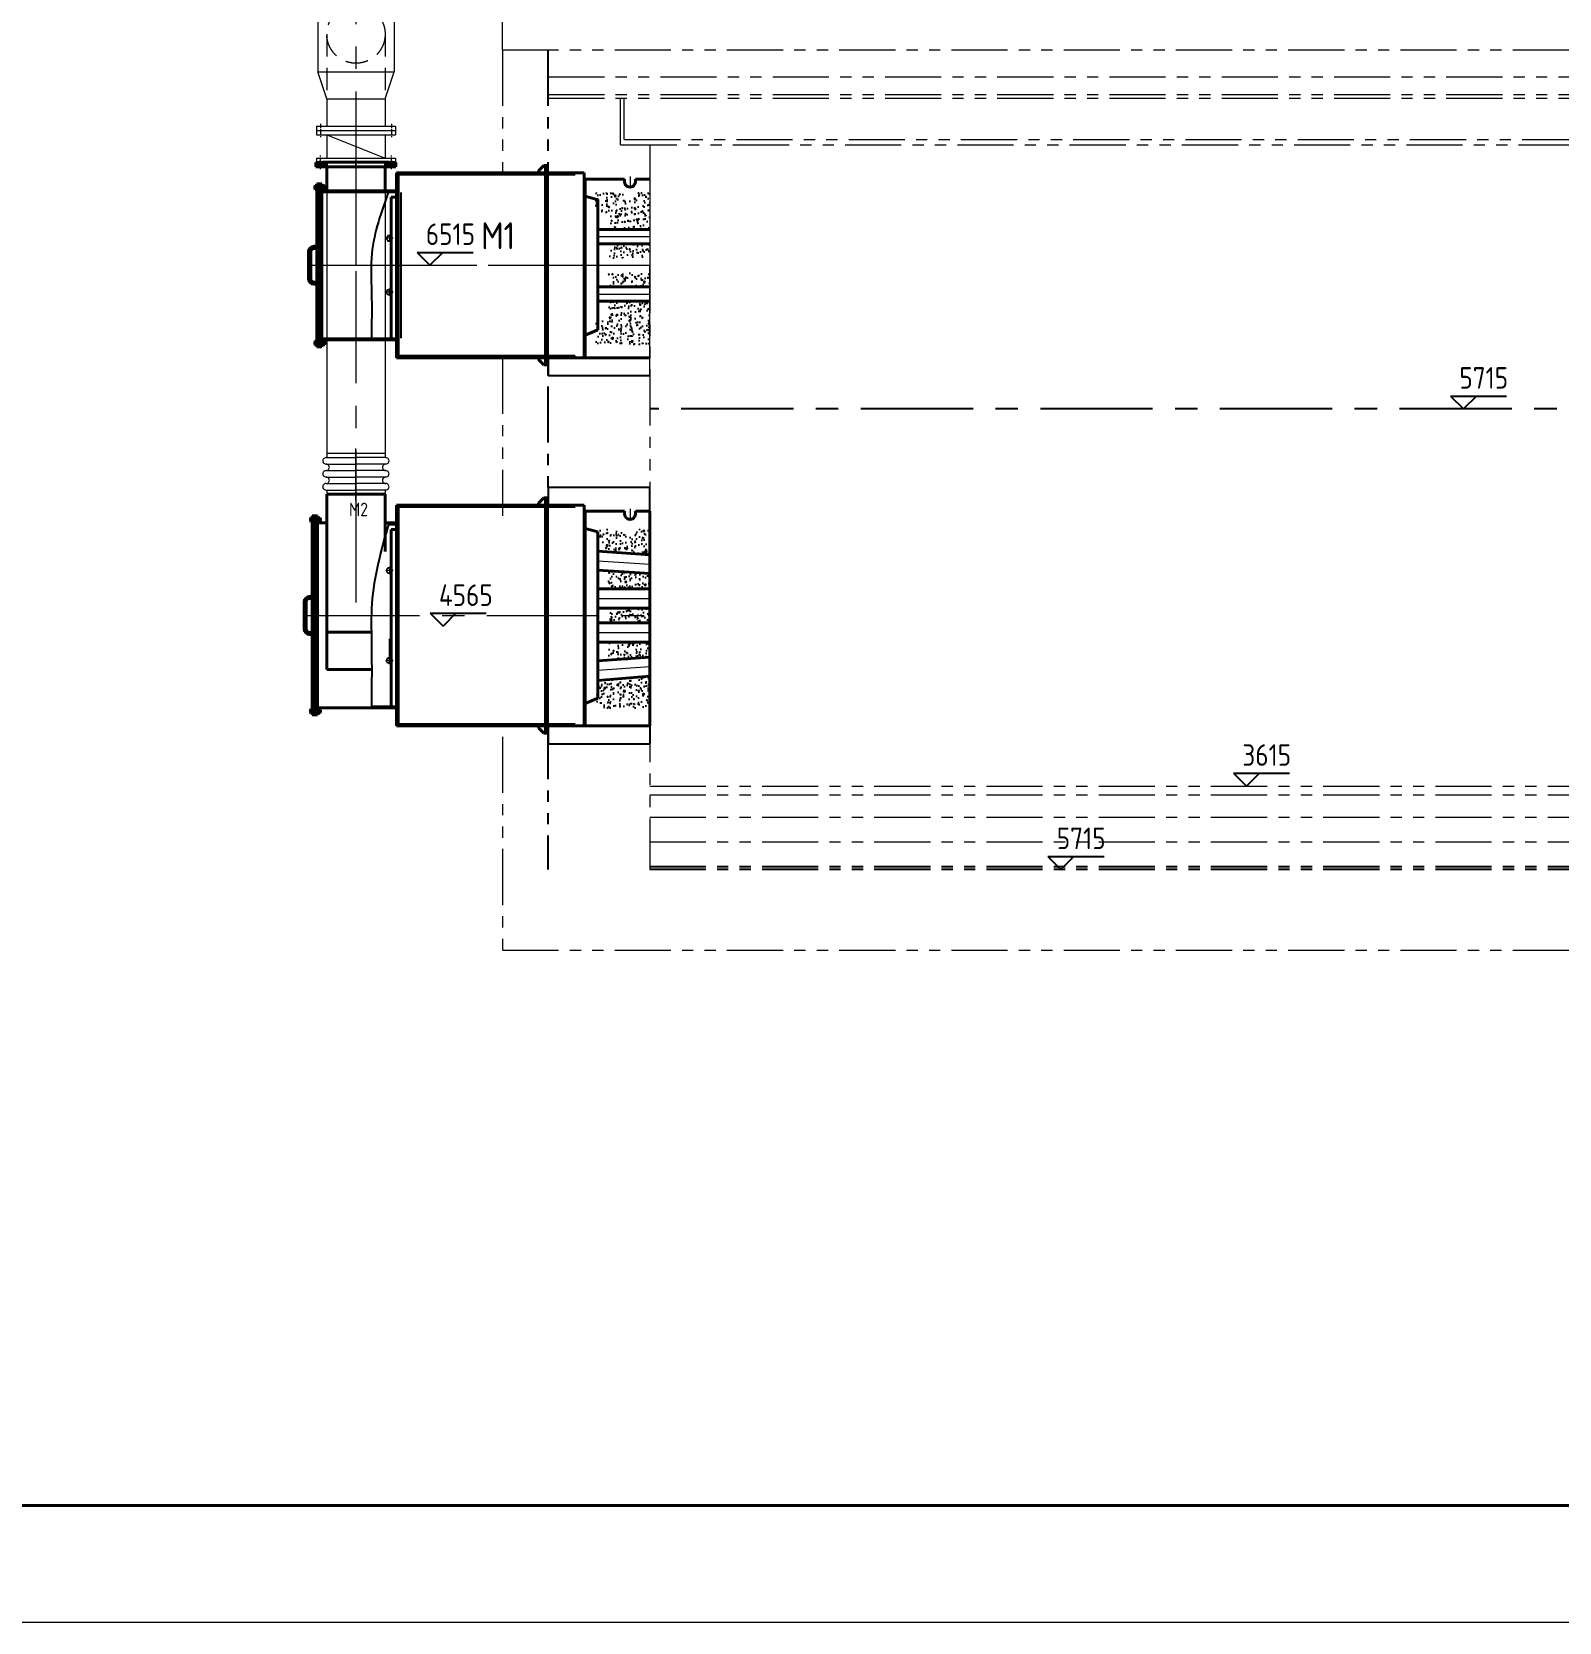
# Model space of a CAD drawing. Header units: millimetres. Extents: x 188205 to 604756, y -401673 to 15123.
# Drawn here: x 370636 to 379140, y -42581 to -33725 of the extents above; entities that cross this region are included whole.
import ezdxf

# ---------------------------------------------------------------- set-up
doc = ezdxf.new("R2010")
doc.units = ezdxf.units.MM
doc.header["$LTSCALE"] = 500
for name, pattern in [('CENTER', [2, 1.25, -0.25, 0.25, -0.25]), ('CONTINOUS', [0]), ('DASHED2', [0.375, 0.25, -0.125]), ('PHANTOM2', [1.25, 0.625, -0.125, 0.125, -0.125, 0.125, -0.125])]:
    doc.linetypes.add(name, pattern=pattern)
for name, color, linetype, lineweight in [('2D', 4, 'PHANTOM2', 20), ('BIAOZHU', 3, 'Continuous', 25), ('POU', 4, 'Continuous', 20), ('SHI', 7, 'Continuous', 40), ('SW', 8, 'Continuous', 20), ('WEN', 3, 'Continuous', 20), ('XI', 2, 'Continuous', 20), ('XU', 6, 'DASHED2', 20), ('ZHONG', 1, 'CENTER', 20), ('中心线', 1, 'CENTER', 18), ('尺寸', 4, 'Continuous', 18)]:
    doc.layers.add(name, color=color, linetype=linetype, lineweight=lineweight)
doc.layers.add('CENTR', color=1, linetype='CENTER')
doc.layers.add('dim', color=7, linetype='Continuous')
doc.styles.add('ACC', font='simplex.shx', dxfattribs={"width": 0.75, "bigfont": 'hztxt.shx'})
doc.styles.add('GB', font='gbenor.shx', dxfattribs={"bigfont": 'gbcbig.shx'})
pattern_1 = [(50, (-55914.91, -19507.804), (72.87387, -6.375634), [7.62, -83.82]), (355, (-55914.91, -19507.804), (-14.09713, 76.42266), [6.096, -67.056]), (100.451, (-55908.84, -19508.335), (58.777, 70.046675), [6.476, -71.236]), (46.1842, (-55914.91, -19487.48), (108.43162, -16.81693), [11.43, -125.73]), (96.6356, (-55905.88, -19488.89), (94.9617, 98.97022), [9.714, -106.854]), (351.184, (-55914.91, -19487.48), (94.96184, 98.97005), [9.144, -100.584]), (21, (-55904.75, -19492.564), (60.64595, -40.90621), [7.62, -83.82]), (326, (-55904.75, -19492.564), (24.72081, 73.67519), [6.096, -67.056]), (71.4514, (-55899.7, -19495.97), (85.3666, 32.76914), [6.476, -71.236]), (37.5, (-55914.913, -19507.804), (1.235441, 33.822016), [0, -66.2432, 0, -68.072, 0, -67.31]), (7.5, (-55914.913, -19507.804), (26.727865, 40.07223), [0, -38.8112, 0, -64.7192, 0, -25.654]), (327.5, (-55937.57, -19507.804), (54.236238, -2.291498), [0, -25.4, 0, -79.248, 0, -105.156]), (317.5, (-55947.73, -19507.804), (59.251673, 10.170596), [0, -33.02, 0, -52.6288, 0, -74.676])]
pattern_2 = [(45, (-4144.3455, -3566.1863), (-2.245064, 2.245064), [])]
pattern_3 = [(50, (-55889.91, -13124.71), (72.87387, -6.375634), [7.62, -83.82]), (355, (-55889.91, -13124.71), (-14.09713, 76.42266), [6.096, -67.056]), (100.451, (-55883.84, -13125.24), (58.777, 70.046675), [6.476, -71.236]), (46.1842, (-55889.91, -13104.39), (108.43162, -16.81693), [11.43, -125.73]), (96.6356, (-55880.88, -13105.79), (94.9617, 98.97022), [9.714, -106.854]), (351.184, (-55889.91, -13104.39), (94.96184, 98.97005), [9.144, -100.584]), (21, (-55879.75, -13109.47), (60.64595, -40.90621), [7.62, -83.82]), (326, (-55879.75, -13109.47), (24.72081, 73.67519), [6.096, -67.056]), (71.4514, (-55874.7, -13112.88), (85.3666, 32.76914), [6.476, -71.236]), (37.5, (-55889.913, -13124.709), (1.235441, 33.822016), [0, -66.2432, 0, -68.072, 0, -67.31]), (7.5, (-55889.913, -13124.71), (26.727865, 40.07223), [0, -38.8112, 0, -64.7192, 0, -25.654]), (327.5, (-55912.57, -13124.71), (54.236238, -2.291498), [0, -25.4, 0, -79.248, 0, -105.156]), (317.5, (-55922.73, -13124.71), (59.251673, 10.170596), [0, -33.02, 0, -52.6288, 0, -74.676])]
pattern_4 = [(225, (8646.2436, 8383.133), (-2.245064, 2.245064), [])]
pattern_5 = [(315, (-8646.2567, 8383.133), (2.245064, 2.245064), [])]
pattern_6 = [(45, (-8100.633, -9139.6654), (-2.245064, 2.245064), [])]
pattern_7 = [(225.002762, (9715.9156, 8383.5757), (-2.2451723, 2.2449558), [])]
pattern_8 = [(315, (-9716.3328, 8383.133), (2.245064, 2.245064), [])]

# ---------------------------------------------------------------- blocks, each defined once
blk = doc.blocks.new('A$C688D03D0')
at = {"layer": 'POU'}
h = blk.add_hatch(dxfattribs=at)
h.set_pattern_fill('ANSI31', color=256, style=0)
h.set_pattern_definition(pattern_2)
h.paths.add_polyline_path([(58.5, 34.5), (37, 34.5), (34, 31.5), (33.5, 31.5), (33.5, 8.5), (58.5, 8.5)])
h.paths.add_polyline_path([(0, 8.5), (11.5, 8.5), (11.5, 31.5), (0, 31.5)])
h = blk.add_hatch(dxfattribs=at)
h.set_pattern_fill('ANSI31', color=256, style=0)
h.set_pattern_definition(pattern_2)
h.paths.add_polyline_path([(433.5, 8.5), (445, 8.5), (445, 31.5), (433.5, 31.5)])
h.paths.add_polyline_path([(411.5, 8.5), (411.5, 31.5), (411, 31.5), (408, 34.5), (386.5, 34.5), (386.5, 8.5)])
at = {"layer": 'SHI'}
for p, q in [((0, 31.5), (34, 31.5)), ((0, 8.5), (0, 31.5)), ((0, 8.5), (445, 8.5)), ((11.5, 8.5), (11.5, 31.5)), ((33.5, 8.5), (33.5, 31.5)), ((37, 34.5), (34, 31.5)), ((37, 34.5), (408, 34.5)), ((58.5, 8.5), (58.5, 34.5)), ((386.5, 8.5), (386.5, 34.5)), ((408, 34.5), (411, 31.5)), ((411, 31.5), (445, 31.5)), ((411.5, 8.5), (411.5, 31.5)), ((433.5, 8.5), (433.5, 31.5)), ((445, 8.5), (445, 31.5))]:
    blk.add_line(p, q, dxfattribs=at)
at = {"layer": 'ZHONG'}
for p, q in [((22.5, 0), (22.5, 42)), ((222.5, 0), (222.5, 42)), ((422.5, 0), (422.5, 42))]:
    blk.add_line(p, q, dxfattribs=at)
blk = doc.blocks.new('A$C254039E6')
at = {"layer": 'BIAOZHU'}
h = blk.add_hatch(dxfattribs=at)
h.set_pattern_fill('AR-CONC', color=256, scale=0.4, style=0)
h.set_pattern_definition(pattern_1)
h.paths.add_polyline_path([(1995.8, 355), (1765.8, 355), (1765.8, 270), (1695.8, 240), (1695.8, 115), (1845.8, 115), (1895.8, 115), (1995.8, 115)])
h.paths.add_polyline_path([(1995.8, 960), (1915.8, 960), (1915.8, 945, -0.991576), (1855.8, 944.5), (1855.8, 960), (1695.8, 960), (1695.8, 865), (1765.8, 845), (1765.8, 755), (1995.8, 755)])
h = blk.add_hatch(dxfattribs=at)
h.set_pattern_fill('AR-CONC', color=256, scale=0.4, style=0)
h.set_pattern_definition(pattern_1)
h.paths.add_polyline_path([(1995.8, 675), (1765.8, 675), (1765.8, 595), (1995.8, 595)])
h.paths.add_polyline_path([(1995.8, 515), (1765.8, 515), (1765.8, 435), (1995.8, 435)])
for p, q in [((1425.8, 1075), (1430.8, 1075)), ((1580.8, 1062), (1580.8, 1070)), ((609.8, 960), (609.8, 150)), ((1425.8, 35), (1430.8, 35)), ((1430.8, 35), (1430.8, -60)), ((1580.8, 48), (1580.8, 40)), ((1995.8, -60), (1430.8, -60))]:
    blk.add_line(p, q, dxfattribs=at)
blk.add_spline([(543.1, 970), (448.4, 620.8), (446.4, 407.6), (446.4, 140)], degree=3, dxfattribs=at)
at = {"layer": 'SHI'}
for p, q in [((162.3, 1104), (557.3, 1104)), ((197.3, 1104), (197.3, 970)), ((522.3, 1104), (522.3, 970)), ((585.8, 1070), (585.8, 555)), ((585.8, 1070), (1415.8, 1070)), ((595.8, 1070), (595.8, 555)), ((1405.8, 1110), (1375.8, 1080)), ((1375.8, 1080), (1375.8, 1070)), ((1405.8, 1110), (1415.8, 1110)), ((1415.8, 1110), (1415.8, 40)), ((1415.8, 1110), (1425.8, 1110)), ((1415.8, 1070), (1630.8, 1070)), ((1425.7, 40), (1425.8, 1110)), ((1630.8, 1070), (1630.8, 555)), ((131.8, 995.8), (133.3, 998.4)), ((131.8, 980.2), (131.8, 995.8)), ((131.8, 980.2), (133.3, 977.6)), ((133.3, 998.4), (139.3, 998.4)), ((133.3, 993.2), (139.3, 993.2)), ((133.3, 982.8), (139.3, 982.8)), ((133.3, 977.6), (139.3, 977.6)), ((139.3, 1000), (141.8, 1000)), ((139.3, 976), (139.3, 1000)), ((139.3, 977.6), (139.3, 998.4)), ((139.3, 998.4), (139.3, 977.6)), ((139.3, 976), (141.8, 976)), ((141.8, 1009), (170.8, 1009)), ((141.8, 1009), (141.8, 555)), ((151.8, 1009), (151.8, 555)), ((154.8, 1009), (154.8, 555)), ((170.8, 1009), (170.8, 555)), ((173.3, 1000), (170.8, 1000)), ((173.3, 976), (170.8, 976)), ((173.3, 976), (173.3, 1000)), ((173.3, 995.8), (174.8, 998.4)), ((173.3, 980.2), (173.3, 995.8)), ((173.3, 980.2), (174.8, 977.6)), ((174.8, 998.4), (184, 998.4)), ((174.8, 993.2), (184, 993.2)), ((174.8, 982.8), (184, 982.8)), ((174.8, 977.6), (184, 977.6)), ((185.5, 995.8), (184, 998.4)), ((185.5, 980.2), (184, 977.6)), ((185.5, 980.2), (185.5, 995.8)), ((185.5, 994), (186.4, 994)), ((185.5, 993.1), (187.3, 993.1)), ((185.5, 982.9), (187.3, 982.9)), ((185.5, 982), (186.4, 982)), ((186.4, 994), (186.4, 982)), ((187.3, 993.1), (186.4, 994)), ((186.4, 982), (187.3, 982.9)), ((187.3, 982.9), (187.3, 993.1)), ((595.8, 1062), (1580.8, 1062)), ((1630.8, 1035), (1855.8, 1035)), ((1635.8, 1035), (1635.8, 555)), ((1855.8, 1020.5), (1855.8, 1035)), ((1915.8, 1035), (1995.8, 1035)), ((1915.8, 1020), (1915.8, 1035)), ((170.8, 970), (585.8, 970)), ((170.8, 964), (585.8, 964)), ((555.8, 933.5), (585.8, 933.5)), ((555.8, 933.5), (555.8, 146)), ((585.8, 933.5), (585.8, 146)), ((1636.8, 940), (1706.8, 920)), ((1706.8, 920), (1706.8, 555)), ((1706.8, 755), (1995.8, 755)), ((95.8, 630), (95.8, 480)), ((107.8, 480), (107.8, 630)), ((141.8, 661), (126.8, 661)), ((141.8, 649), (126.8, 649)), ((1706.8, 675), (1995.8, 675)), ((141.8, 101), (141.8, 555)), ((151.8, 101), (151.8, 555)), ((154.8, 101), (154.8, 555)), ((170.8, 101), (170.8, 555)), ((585.8, 40), (585.8, 555)), ((595.8, 40), (595.8, 555)), ((1630.8, 40), (1630.8, 555)), ((1635.8, 40), (1635.8, 555)), ((1706.8, 195), (1706.8, 555)), ((141.8, 461), (126.8, 461)), ((141.8, 449), (126.8, 449)), ((1706.8, 435), (1995.8, 435)), ((1706.8, 355), (1995.8, 355)), ((1636.8, 165), (1706.8, 195)), ((131.8, 129.8), (133.3, 132.4)), ((131.8, 114.2), (131.8, 129.8)), ((131.8, 114.2), (133.3, 111.6)), ((133.3, 132.4), (139.3, 132.4)), ((133.3, 127.2), (139.3, 127.2)), ((133.3, 116.8), (139.3, 116.8)), ((133.3, 111.6), (139.3, 111.6)), ((139.3, 110), (139.3, 134)), ((139.3, 134), (141.8, 134)), ((139.3, 132.4), (139.3, 111.6)), ((139.3, 111.6), (139.3, 132.4)), ((139.3, 110), (141.8, 110)), ((141.8, 101), (170.8, 101)), ((170.8, 146), (585.8, 146)), ((170.8, 140), (585.8, 140)), ((173.3, 134), (170.8, 134)), ((173.3, 110), (170.8, 110)), ((173.3, 110), (173.3, 134)), ((173.3, 129.8), (174.8, 132.4)), ((173.3, 114.2), (173.3, 129.8)), ((173.3, 114.2), (174.8, 111.6)), ((174.8, 132.4), (184, 132.4)), ((174.8, 127.2), (184, 127.2)), ((174.8, 116.8), (184, 116.8)), ((174.8, 111.6), (184, 111.6)), ((185.5, 129.8), (184, 132.4)), ((185.5, 114.2), (184, 111.6)), ((185.5, 114.2), (185.5, 129.8)), ((185.5, 128), (186.4, 128)), ((185.5, 127.1), (187.3, 127.1)), ((185.5, 116.9), (187.3, 116.9)), ((185.5, 116), (186.4, 116)), ((186.4, 128), (186.4, 116)), ((187.3, 127.1), (186.4, 128)), ((186.4, 116), (187.3, 116.9)), ((187.3, 116.9), (187.3, 127.1)), ((585.8, 40), (1415.8, 40)), ((595.8, 48), (1580.8, 48)), ((1375.8, 30), (1375.8, 40)), ((1405.8, 0), (1375.8, 30)), ((1405.8, 0), (1415.8, 0)), ((1415.8, 0), (1415.8, 40)), ((1415.8, 40), (1630.8, 40)), ((1415.8, 0), (1425.8, 0)), ((1425.8, 0), (1425.8, 40)), ((1630.8, 40), (1845.8, 40)), ((1845.8, 40), (1895.8, 40)), ((1895.8, 40), (1995.8, 40))]:
    blk.add_line(p, q, dxfattribs=at)
for centre, radius, start, end in [((136.9, 997), 5.17, 193.14079, 226.85921), ((141.6, 988), 9.75, 147.79577, 212.20423), ((136.9, 979), 5.17, 133.14079, 166.85921), ((178.4, 997), 5.17, 193.14079, 226.85921), ((183.1, 988), 9.75, 147.79577, 212.20423), ((178.4, 979), 5.17, 133.14079, 166.85921), ((180.5, 997), 5.17, 313.14079, 346.85921), ((175.8, 988), 9.75, 327.79577, 32.20423), ((180.5, 979), 5.17, 13.14079, 46.85921), ((1885.8, 1020), 30, 179.03055, 0), ((126.8, 630), 31, 90, 180), ((126.8, 630), 19, 90, 180), ((126.8, 480), 31, 180, 270), ((126.8, 480), 19, 180, 270), ((136.9, 131), 5.17, 193.14079, 226.85921), ((141.6, 122), 9.75, 147.79577, 212.20423), ((136.9, 113), 5.17, 133.14079, 166.85921), ((178.4, 131), 5.17, 193.14079, 226.85921), ((183.1, 122), 9.75, 147.79577, 212.20423), ((178.4, 113), 5.17, 133.14079, 166.85921), ((180.5, 131), 5.17, 313.14079, 346.85921), ((175.8, 122), 9.75, 327.79577, 32.20423), ((180.5, 113), 5.17, 13.14079, 46.85921)]:
    blk.add_arc(centre, radius, start, end, dxfattribs=at)
at = {"layer": 'SW'}
for p in [(1995.8, 1035), (1995.8, -60)]:
    blk.add_line(p, (1995.8, 555), dxfattribs=at)
for points in [[(537.5, 720), (528.8, 705), (537.5, 690), (554.8, 690), (563.5, 705), (554.8, 720)], [(537.5, 390), (528.8, 405), (537.5, 420), (554.8, 420), (563.5, 405), (554.8, 390)]]:
    blk.add_lwpolyline(points, close=True, dxfattribs=at)
for centre in [(546.1, 705), (546.1, 405)]:
    blk.add_circle(centre, 15, dxfattribs=at)
at = {"layer": 'ZHONG'}
for p, q in [((359.8, 1152.4), (359.8, 555)), ((1885.8, 1049.2), (1885.8, 991.8)), ((546.1, 725.3), (546.1, 684.7)), ((1706.8, 715), (1995.8, 715)), ((101.8, 630), (101.8, 480)), ((141.8, 655), (126.8, 655)), ((566.5, 705), (525.8, 705)), ((114, 555), (2012.2, 555)), ((141.8, 455), (126.8, 455)), ((566.5, 405), (525.8, 405)), ((546.1, 384.7), (546.1, 425.3)), ((1706.8, 395), (1995.8, 395))]:
    blk.add_line(p, q, dxfattribs=at)
at = {"layer": 'ZHONG', "color": 1, "linetype": 'CENTER'}
for p, q in [((123.7, 988), (192.6, 988)), ((123.7, 122), (192.6, 122))]:
    blk.add_line(p, q, dxfattribs=at)
at = {"layer": 'ZHONG'}
for centre, start, end in [((126.8, 630), 90, 180), ((126.8, 480), 180, 270)]:
    blk.add_arc(centre, 25, start, end, dxfattribs=at)
at = {"layer": 'WEN'}
blk.add_blockref('A$C688D03D0', (137.3, 1095.5), dxfattribs=at)
at = {"layer": 'BIAOZHU', "style": 'GB'}
blk.add_text('M1', height=150, dxfattribs=at).set_placement((1057.6, 644.5))
blk = doc.blocks.new('A$C1E1E1D1D')
at = {"layer": 'BIAOZHU'}
h = blk.add_hatch(dxfattribs=at)
h.set_pattern_fill('AR-CONC', color=256, scale=0.4, style=0)
h.set_pattern_definition([(50, (-55889.91, -19306.01), (72.87387, -6.375634), [7.62, -83.82]), (355, (-55889.91, -19306.01), (-14.09713, 76.42266), [6.096, -67.056]), (100.451, (-55883.84, -19306.54), (58.777, 70.046675), [6.476, -71.236]), (46.1842, (-55889.91, -19285.69), (108.43162, -16.81693), [11.43, -125.73]), (96.6356, (-55880.88, -19287.09), (94.9617, 98.97022), [9.714, -106.854]), (351.184, (-55889.91, -19285.69), (94.96184, 98.97005), [9.144, -100.584]), (21, (-55879.75, -19290.77), (60.64595, -40.90621), [7.62, -83.82]), (326, (-55879.75, -19290.77), (24.72081, 73.67519), [6.096, -67.056]), (71.4514, (-55874.7, -19294.18), (85.3666, 32.76914), [6.476, -71.236]), (37.5, (-55889.913, -19306.01), (1.235441, 33.822016), [0, -66.2432, 0, -68.072, 0, -67.31]), (7.5, (-55889.913, -19306.01), (26.727865, 40.07223), [0, -38.8112, 0, -64.7192, 0, -25.654]), (327.5, (-55912.57, -19306.01), (54.236238, -2.291498), [0, -25.4, 0, -79.248, 0, -105.156]), (317.5, (-55922.73, -19306.01), (59.251673, 10.170596), [0, -33.02, 0, -52.6288, 0, -74.676])])
h.paths.add_polyline_path([(2020.8, 419.6), (1790.8, 399.6), (1790.8, 396.8), (1720.8, 366.8), (1720.8, 241.8), (1920.8, 241.8), (1970.8, 241.8), (2020.8, 241.8)])
edge = h.paths.add_edge_path()
edge.add_line((2020.8, 1236.8), (1940.8, 1236.8))
edge.add_line((1940.8, 1236.8), (1940.8, 1221.8))
edge.add_arc((1910.8, 1221.8), 30, -179.99674, 0, ccw=False)
edge.add_line((1880.8, 1221.8), (1880.8, 1236.8))
edge.add_line((1880.8, 1236.8), (1720.8, 1236.8))
edge.add_line((1720.8, 1236.8), (1720.8, 1141.8))
edge.add_line((1720.8, 1141.8), (1790.8, 1121.8))
edge.add_line((1790.8, 1121.8), (1790.8, 1114))
edge.add_line((1790.8, 1114), (2020.8, 1094))
edge.add_line((2020.8, 1094), (2020.8, 1236.8))
h = blk.add_hatch(dxfattribs=at)
h.set_pattern_fill('AR-CONC', color=256, scale=0.4, style=0)
h.set_pattern_definition(pattern_3)
h.paths.add_polyline_path([(2020.8, 989.6), (1790.8, 1009.6), (1790.8, 905.8), (2020.8, 905.8)])
h = blk.add_hatch(dxfattribs=at)
h.set_pattern_fill('AR-CONC', color=256, scale=0.4, style=0)
h.set_pattern_definition(pattern_3)
h.paths.add_polyline_path([(2020.8, 756.8), (1790.8, 756.8), (1790.8, 715.8), (2020.8, 715.8)])
h.paths.add_polyline_path([(2020.8, 797.8), (1790.8, 797.8), (1790.8, 756.8), (2020.8, 756.8)])
h.paths.add_polyline_path([(2020.8, 607.8), (1790.8, 607.8), (1790.8, 504), (2020.8, 524)])
for p, q in [((1455.8, 1471.8), (1455.8, 1371.8)), ((1455.8, 1471.8), (2020.8, 1471.8)), ((2020.8, 1336.8), (2020.8, 1471.8)), ((1450.8, 1376.8), (1455.8, 1376.8)), ((1605.8, 1363.8), (1605.8, 1371.8)), ((1455.8, 141.8), (1455.8, 41.8)), ((1605.8, 149.8), (1605.8, 141.8)), ((2020.8, 141.8), (2020.8, 41.8)), ((1455.8, 41.8), (2020.8, 41.8)), ((1456.8, 41.8), (1556.8, 41.8))]:
    blk.add_line(p, q, dxfattribs=at)
blk.add_spline([(568.1, 1271.8), (473.4, 822.6), (471.4, 609.4), (471.4, 241.8)], degree=3, dxfattribs=at)
at = {"layer": 'SHI'}
for p, q in [((222.3, 1431.8), (222.3, 456.8)), ((222.3, 1431.8), (547.3, 1431.8)), ((547.3, 1431.8), (547.3, 1113.8)), ((610.8, 1371.8), (610.8, 756.8)), ((610.8, 1371.8), (1440.8, 1371.8)), ((620.8, 1371.8), (620.8, 756.8)), ((620.8, 1363.8), (1605.8, 1363.8)), ((1430.8, 1411.8), (1400.8, 1381.8)), ((1400.8, 1381.8), (1400.8, 1371.8)), ((1430.8, 1411.8), (1440.8, 1411.8)), ((1440.8, 1411.8), (1440.8, 141.8)), ((1440.8, 1411.8), (1450.8, 1411.8)), ((1440.8, 1371.8), (1655.8, 1371.8)), ((1450.6, 141.8), (1450.8, 1411.8)), ((1655.8, 1371.8), (1655.8, 756.8)), ((1655.8, 1336.8), (1880.8, 1336.8)), ((1660.8, 1336.8), (1660.8, 756.8)), ((1880.8, 1322.3), (1880.8, 1336.8)), ((1940.8, 1336.8), (2020.8, 1336.8)), ((1940.8, 1321.8), (1940.8, 1336.8)), ((2020.8, 1336.8), (2020.8, 756.8)), ((131.8, 1297.6), (133.3, 1300.2)), ((131.8, 1282), (131.8, 1297.6)), ((131.8, 1282), (133.3, 1279.4)), ((133.3, 1300.2), (139.3, 1300.2)), ((133.3, 1295), (139.3, 1295)), ((133.3, 1284.6), (139.3, 1284.6)), ((133.3, 1279.4), (139.3, 1279.4)), ((139.3, 1301.8), (141.8, 1301.8)), ((139.3, 1277.8), (139.3, 1301.8)), ((139.3, 1279.4), (139.3, 1300.2)), ((139.3, 1300.2), (139.3, 1279.4)), ((139.3, 1277.8), (141.8, 1277.8)), ((141.8, 1310.8), (170.8, 1310.8)), ((141.8, 1310.8), (141.8, 756.8)), ((151.8, 1310.8), (151.8, 756.8)), ((154.8, 1310.8), (154.8, 756.8)), ((170.8, 1310.8), (170.8, 756.8)), ((173.3, 1301.8), (170.8, 1301.8)), ((173.3, 1277.8), (170.8, 1277.8)), ((170.8, 1271.8), (222.3, 1271.8)), ((173.3, 1277.8), (173.3, 1301.8)), ((173.3, 1297.6), (174.8, 1300.2)), ((173.3, 1282), (173.3, 1297.6)), ((173.3, 1282), (174.8, 1279.4)), ((174.8, 1300.2), (184, 1300.2)), ((174.8, 1295), (184, 1295)), ((174.8, 1284.6), (184, 1284.6)), ((174.8, 1279.4), (184, 1279.4)), ((185.5, 1297.6), (184, 1300.2)), ((185.5, 1282), (184, 1279.4)), ((185.5, 1282), (185.5, 1297.6)), ((185.5, 1295.8), (186.4, 1295.8)), ((185.5, 1294.9), (187.3, 1294.9)), ((185.5, 1284.7), (187.3, 1284.7)), ((185.5, 1283.8), (186.4, 1283.8)), ((186.4, 1295.8), (186.4, 1283.8)), ((187.3, 1294.9), (186.4, 1295.8)), ((186.4, 1283.8), (187.3, 1284.7)), ((187.3, 1284.7), (187.3, 1294.9)), ((547.3, 1271.8), (610.8, 1271.8)), ((565.9, 1265.8), (610.8, 1265.8)), ((1661.8, 1241.8), (1731.8, 1221.8)), ((580.8, 1235.3), (610.8, 1235.3)), ((580.8, 1235.3), (580.8, 247.8)), ((610.8, 1235.3), (610.8, 247.8)), ((1731.8, 1221.8), (1731.8, 756.8)), ((1731.8, 1114), (2020.8, 1094)), ((1731.8, 1009.6), (2020.8, 989.6)), ((1731.8, 905.8), (2020.8, 905.8)), ((95.8, 831.8), (95.8, 681.8)), ((107.8, 681.8), (107.8, 831.8)), ((141.8, 862.8), (126.8, 862.8)), ((141.8, 850.8), (126.8, 850.8)), ((1731.8, 797.8), (2020.8, 797.8)), ((141.8, 202.8), (141.8, 756.8)), ((151.8, 202.8), (151.8, 756.8)), ((154.8, 202.8), (154.8, 756.8)), ((170.8, 202.8), (170.8, 756.8)), ((610.8, 141.8), (610.8, 756.8)), ((620.8, 141.8), (620.8, 756.8)), ((1655.8, 141.8), (1655.8, 756.8)), ((1661.8, 141.8), (1661.8, 756.8)), ((1731.8, 296.8), (1731.8, 756.8)), ((1731.8, 715.8), (2020.8, 715.8)), ((2020.8, 141.8), (2020.8, 756.8)), ((141.8, 662.8), (126.8, 662.8)), ((141.8, 650.8), (126.8, 650.8)), ((222.3, 663.2), (470.1, 663.2)), ((1731.8, 607.8), (2020.8, 607.8)), ((222.3, 456.8), (472.4, 456.8)), ((1731.8, 504), (2020.8, 524)), ((1731.8, 395.3), (2020.8, 419.6)), ((1661.8, 266.8), (1731.8, 296.8)), ((131.8, 231.6), (133.3, 234.2)), ((131.8, 216), (131.8, 231.6)), ((131.8, 216), (133.3, 213.4)), ((133.3, 234.2), (139.3, 234.2)), ((133.3, 229), (139.3, 229)), ((133.3, 218.6), (139.3, 218.6)), ((133.3, 213.4), (139.3, 213.4)), ((139.3, 211.8), (139.3, 235.8)), ((139.3, 235.8), (141.8, 235.8)), ((139.3, 234.2), (139.3, 213.4)), ((139.3, 213.4), (139.3, 234.2)), ((139.3, 211.8), (141.8, 211.8)), ((141.8, 202.8), (170.8, 202.8)), ((170.8, 241.8), (610.8, 241.8)), ((173.3, 235.8), (170.8, 235.8)), ((173.3, 211.8), (170.8, 211.8)), ((173.3, 211.8), (173.3, 235.8)), ((173.3, 231.6), (174.8, 234.2)), ((173.3, 216), (173.3, 231.6)), ((173.3, 216), (174.8, 213.4)), ((174.8, 234.2), (184, 234.2)), ((174.8, 229), (184, 229)), ((174.8, 218.6), (184, 218.6)), ((174.8, 213.4), (184, 213.4)), ((185.5, 231.6), (184, 234.2)), ((185.5, 216), (184, 213.4)), ((185.5, 216), (185.5, 231.6)), ((185.5, 229.8), (186.4, 229.8)), ((185.5, 228.9), (187.3, 228.9)), ((185.5, 218.7), (187.3, 218.7)), ((185.5, 217.8), (186.4, 217.8)), ((186.4, 229.8), (186.4, 217.8)), ((187.3, 228.9), (186.4, 229.8)), ((186.4, 217.8), (187.3, 218.7)), ((187.3, 218.7), (187.3, 228.9)), ((471.4, 247.8), (610.8, 247.8)), ((610.8, 141.8), (1440.8, 141.8)), ((620.8, 149.8), (1605.8, 149.8)), ((1400.8, 131.8), (1400.8, 141.8)), ((1430.8, 101.8), (1400.8, 131.8)), ((1430.8, 101.8), (1440.8, 101.8)), ((1440.8, 101.8), (1440.8, 141.8)), ((1440.8, 141.8), (1655.8, 141.8)), ((1440.8, 101.8), (1450.8, 101.8)), ((1450.8, 101.8), (1450.8, 141.8)), ((1450.8, 136.8), (1455.8, 136.8)), ((1655.8, 141.8), (1870.8, 141.8)), ((1870.8, 141.8), (1920.8, 141.8)), ((1920.8, 141.8), (2020.8, 141.8))]:
    blk.add_line(p, q, dxfattribs=at)
for centre, radius, start, end in [((136.9, 1298.8), 5.17, 193.14079, 226.85921), ((141.6, 1289.8), 9.75, 147.79577, 212.20423), ((136.9, 1280.8), 5.17, 133.14079, 166.85921), ((178.4, 1298.8), 5.17, 193.14079, 226.85921), ((183.1, 1289.8), 9.75, 147.79577, 212.20423), ((178.4, 1280.8), 5.17, 133.14079, 166.85921), ((180.5, 1298.8), 5.17, 313.14079, 346.85921), ((175.8, 1289.8), 9.75, 327.79577, 32.20423), ((180.5, 1280.8), 5.17, 13.14079, 46.85921), ((1910.8, 1321.8), 30, 179.03055, 0), ((126.8, 831.8), 31, 90, 180), ((126.8, 831.8), 19, 90, 180), ((126.8, 681.8), 31, 180, 270), ((126.8, 681.8), 19, 180, 270), ((136.9, 232.8), 5.17, 193.14079, 226.85921), ((141.6, 223.8), 9.75, 147.79577, 212.20423), ((136.9, 214.8), 5.17, 133.14079, 166.85921), ((178.4, 232.8), 5.17, 193.14079, 226.85921), ((183.1, 223.8), 9.75, 147.79577, 212.20423), ((178.4, 214.8), 5.17, 133.14079, 166.85921), ((180.5, 232.8), 5.17, 313.14079, 346.85921), ((175.8, 223.8), 9.75, 327.79577, 32.20423), ((180.5, 214.8), 5.17, 13.14079, 46.85921)]:
    blk.add_arc(centre, radius, start, end, dxfattribs=at)
at = {"layer": 'SW'}
for points in [[(562.5, 1021.8), (553.8, 1006.8), (562.5, 991.8), (579.8, 991.8), (588.5, 1006.8), (579.8, 1021.8)], [(562.5, 491.8), (553.8, 506.8), (562.5, 521.8), (579.8, 521.8), (588.5, 506.8), (579.8, 491.8)]]:
    blk.add_lwpolyline(points, close=True, dxfattribs=at)
for centre in [(571.1, 1006.8), (571.1, 506.8)]:
    blk.add_circle(centre, 15, dxfattribs=at)
at = {"layer": 'ZHONG'}
for p, q in [((384.8, 1454.1), (384.8, 756.8)), ((384.8, 1397.3), (384.8, 1439.3)), ((1910.8, 1351), (1910.8, 1293.6)), ((591.5, 1006.8), (550.8, 1006.8)), ((571.1, 1027.1), (571.1, 986.5)), ((1731.8, 1061.8), (2020.8, 1041.8)), ((1731.8, 905.8), (2020.8, 905.8)), ((101.8, 831.8), (101.8, 681.8)), ((141.8, 856.8), (126.8, 856.8)), ((1731.8, 851.8), (2020.8, 851.8)), ((1731.8, 797.8), (2020.8, 797.8)), ((114, 756.8), (2037.2, 756.8)), ((1731.8, 715.8), (2020.8, 715.8)), ((141.8, 656.8), (126.8, 656.8)), ((571.1, 486.5), (571.1, 627.1)), ((1731.8, 661.8), (2020.8, 661.8)), ((1731.8, 607.8), (2020.8, 607.8)), ((591.5, 506.8), (550.8, 506.8)), ((1731.8, 451.8), (2020.8, 471.8))]:
    blk.add_line(p, q, dxfattribs=at)
at = {"layer": 'ZHONG', "color": 1, "linetype": 'CENTER'}
for p, q in [((123.7, 1289.8), (192.6, 1289.8)), ((123.7, 223.8), (192.6, 223.8))]:
    blk.add_line(p, q, dxfattribs=at)
at = {"layer": 'ZHONG'}
for centre, start, end in [((126.8, 831.8), 90, 180), ((126.8, 681.8), 180, 270)]:
    blk.add_arc(centre, 25, start, end, dxfattribs=at)
at = {"layer": 'BIAOZHU', "style": 'GB'}
blk.add_text('M2', height=75, dxfattribs=at).set_placement((346.2, 1309.6))
blk = doc.blocks.new('正标高')
at = {"layer": 'BIAOZHU'}
for p, q in [((-2.4, 2.4), (8, 2.4)), ((-2.4, 2.4), (0, 0)), ((2.4, 2.4), (0, 0))]:
    blk.add_line(p, q, dxfattribs=at)
at = {"layer": 'BIAOZHU', "style": 'GB', "flags": 10}
blk.add_attdef('+', (-3.12, 3.76), '', height=4, dxfattribs=at)
at = {"layer": 'BIAOZHU', "style": 'GB'}
blk.add_attdef('1000', (-0.7624, 3.76), '', height=4, dxfattribs=at)
blk = doc.blocks.new('A$C684A07F7')
for p, q in [((1105, 5014.01), (1105, 5914.01)), ((1105, 5014.01), (8325, 5014.01)), ((1105, 5014.01), (1105, 4329.01)), ((1355, 5014.01), (1355, 450)), ((1360, 5014.01), (1360, 450)), ((1360, 4864.01), (8325, 4864.01)), ((1360, 4764.01), (8325, 4764.01)), ((1360, 4744.01), (8325, 4744.01)), ((1763, 4484.01), (1763, 4744.01)), ((1783, 4514.01), (1783, 4744.01)), ((1763, 4484.01), (8325, 4484.01)), ((1783, 4514.01), (8325, 4514.01)), ((1925, 4484.01), (1925, 450)), ((1105, 3299.01), (1105, 2419.01)), ((1105, 1189.01), (1105, 0)), ((1925, 914.01), (14725, 914.01)), ((1925, 866.01), (14725, 866.01)), ((1925, 740.01), (14725, 740.01)), ((1925, 604.01), (14725, 604.01)), ((1925, 468.01), (14725, 468.01)), ((1925, 458.01), (14725, 458.01)), ((1925, 450), (15545, 450)), ((1105, 0), (15545, 0))]:
    blk.add_line(p, q)
at = {"layer": 'CENTR'}
blk.add_line((14725, 3014.01), (1925, 3014.01), dxfattribs=at)
at = {"layer": 'ZHONG', "color": 1, "ltscale": 0.5}
blk.add_line((25, 3814.01), (1925, 3814.01), dxfattribs=at)
at = {"layer": 'SHI'}
ref = blk.add_blockref('正标高', (701.05, 3814.01), dxfattribs=dict(at, xscale=30, yscale=30, zscale=30))
ref.add_attrib('1000', '6515', (678.18, 3926.81), dxfattribs={"layer": 'BIAOZHU', "height": 120, "style": 'GB'})
ref = blk.add_blockref('正标高', (6455.91, 3014.01), dxfattribs=dict(at, xscale=30, yscale=30, zscale=30))
ref.add_attrib('1000', '5715', (6433.04, 3126.81), dxfattribs={"layer": 'BIAOZHU', "height": 120, "style": 'GB'})
ref = blk.add_blockref('正标高', (773.86, 1804.01), dxfattribs=dict(at, xscale=30, yscale=30, zscale=30))
ref.add_attrib('1000', '4565', (750.99, 1916.81), dxfattribs={"layer": 'BIAOZHU', "height": 120, "style": 'GB'})
ref = blk.add_blockref('正标高', (5247.51, 914.01), dxfattribs=dict(at, xscale=30, yscale=30, zscale=30))
ref.add_attrib('1000', '3615', (5224.64, 1026.81), dxfattribs={"layer": 'BIAOZHU', "height": 120, "style": 'GB'})
ref = blk.add_blockref('正标高', (4214.34, 450), dxfattribs=dict(at, xscale=30, yscale=30, zscale=30))
ref.add_attrib('1000', '5715', (4191.47, 562.8), dxfattribs={"layer": 'BIAOZHU', "height": 120, "style": 'GB'})
at = {"layer": 'WEN'}
for name, p in [('A$C254039E6', (-70.81, 3259.01)), ('A$C1E1E1D1D', (-95.81, 1107.22))]:
    blk.add_blockref(name, p, dxfattribs=at)
blk = doc.blocks.new('蝶阀-DN300')
at = {"linetype": 'CONTINOUS'}
for p, q in [((-220, 226), (220, 226)), ((-220, 226), (-220, 178)), ((-220, 202), (220, 202)), ((-220, 178), (220, 178)), ((-162.5, 178), (-162.5, 48)), ((-162.5, 178), (162.5, 48)), ((162.5, 178), (162.5, 48)), ((220, 226), (220, 178)), ((-220, 48), (220, 48)), ((-220, 48), (-220, 0)), ((-220, 24), (220, 24)), ((-220, 0), (220, 0)), ((220, 48), (220, 0))]:
    blk.add_line(p, q, dxfattribs=at)
at = {"layer": '中心线', "ltscale": 0.04}
for p, q in [((-197.5, 239.3), (-197.5, 164.3)), ((197.5, 239.3), (197.5, 164.3)), ((-197.5, -13.3), (-197.5, 61.7)), ((197.5, -13.3), (197.5, 61.7))]:
    blk.add_line(p, q, dxfattribs=at)
at = {"layer": '中心线', "ltscale": 0.1}
blk.add_line((0, 257.7), (0, -52.1), dxfattribs=at)
blk = doc.blocks.new('A$C14AE279B')
at = {"layer": 'POU'}
h = blk.add_hatch(dxfattribs=at)
h.set_pattern_fill('ANSI31', color=256, style=0)
h.set_pattern_definition(pattern_6)
h.paths.add_polyline_path([(38, 15.6), (68.5, 15.6), (68.5, 41.6), (41.5, 41.6), (38.5, 38.6), (38, 38.6)])
h.paths.add_polyline_path([(12, 38.6), (0, 38.6), (0, 15.6), (12, 15.6)])
h = blk.add_hatch(dxfattribs=at)
h.set_pattern_fill('ANSI31', color=256, style=0)
h.set_pattern_definition(pattern_6)
h.paths.add_polyline_path([(527, 38.6), (526.5, 38.6), (523.5, 41.6), (496.5, 41.6), (496.5, 15.6), (527, 15.6)])
h.paths.add_polyline_path([(553, 15.6), (565, 15.6), (565, 38.6), (553, 38.6)])
at = {"layer": 'SHI'}
for p, q in [((0, 38.6), (38.5, 38.6)), ((0, 15.6), (0, 38.6)), ((0, 15.6), (69.5, 15.6)), ((12, 15.6), (12, 38.6)), ((38, 15.6), (38, 38.6)), ((41.5, 41.6), (38.5, 38.6)), ((41.5, 41.6), (523.5, 41.6)), ((68.5, 15.6), (68.5, 41.6)), ((495.5, 15.6), (565, 15.6)), ((496.5, 15.6), (496.5, 41.6)), ((523.5, 41.6), (526.5, 38.6)), ((526.5, 38.6), (565, 38.6)), ((527, 15.6), (527, 38.6)), ((553, 15.6), (553, 38.6)), ((565, 15.6), (565, 38.6))]:
    blk.add_line(p, q, dxfattribs=at)
at = {"layer": 'ZHONG'}
for p, q in [((25, 0), (25, 52)), ((282.5, 0), (282.5, 52)), ((540, 0), (540, 52))]:
    blk.add_line(p, q, dxfattribs=at)
blk = doc.blocks.new('wf-3tf-dn400-a')
at = {"layer": 'POU'}
h = blk.add_hatch(dxfattribs=at)
h.set_pattern_fill('ANSI31', color=256, angle=-90, style=0)
h.set_pattern_definition(pattern_8)
h.paths.add_polyline_path([(-561, 244.5), (-561, 214), (-535, 214), (-535, 241), (-538, 244), (-538, 244.5)])
h.paths.add_polyline_path([(-538, 270.5), (-538, 282.5), (-561, 282.5), (-561, 270.5)])
h = blk.add_hatch(dxfattribs=at)
h.set_pattern_fill('ANSI31', color=256, style=0)
h.set_pattern_definition(pattern_4)
h.paths.add_polyline_path([(-509, 244.5), (-509, 214), (-535, 214), (-535, 241), (-532, 244), (-532, 244.5)])
h.paths.add_polyline_path([(-532, 270.5), (-532, 282.5), (-509, 282.5), (-509, 270.5)])
h = blk.add_hatch(dxfattribs=at)
h.set_pattern_fill('ANSI31', color=256, angle=-90, style=0)
h.set_pattern_definition(pattern_5)
h.paths.add_polyline_path([(509, 244.5), (509, 214), (535, 214), (535, 241), (532, 244), (532, 244.5)])
h.paths.add_polyline_path([(532, 270.5), (532, 282.5), (509, 282.5), (509, 270.5)])
h = blk.add_hatch(dxfattribs=at)
h.set_pattern_fill('ANSI31', color=256, style=0)
h.set_pattern_definition(pattern_7)
h.paths.add_polyline_path([(561, 244.5), (561, 214), (535, 214), (535, 241), (538, 244), (538, 244.5)])
h.paths.add_polyline_path([(538, 270.5), (538, 282.5), (561, 282.5), (561, 270.5)])
h = blk.add_hatch(dxfattribs=at)
h.set_pattern_fill('ANSI31', color=256, angle=-90, style=0)
h.set_pattern_definition(pattern_8)
h.paths.add_polyline_path([(-538, -244.5), (-538, -244), (-535, -241), (-535, -214), (-561, -214), (-561, -244.5)])
h.paths.add_polyline_path([(-561, -270.5), (-561, -282.5), (-538, -282.5), (-538, -270.5)])
h = blk.add_hatch(dxfattribs=at)
h.set_pattern_fill('ANSI31', color=256, style=0)
h.set_pattern_definition(pattern_4)
h.paths.add_polyline_path([(-532, -244.5), (-532, -244), (-535, -241), (-535, -214), (-509, -214), (-509, -244.5)])
h.paths.add_polyline_path([(-509, -270.5), (-509, -282.5), (-532, -282.5), (-532, -270.5)])
h = blk.add_hatch(dxfattribs=at)
h.set_pattern_fill('ANSI31', color=256, angle=-90, style=0)
h.set_pattern_definition(pattern_5)
h.paths.add_polyline_path([(532, -244.5), (532, -244), (535, -241), (535, -214), (509, -214), (509, -244.5)])
h.paths.add_polyline_path([(509, -270.5), (509, -282.5), (532, -282.5), (532, -270.5)])
h = blk.add_hatch(dxfattribs=at)
h.set_pattern_fill('ANSI31', color=256, style=0)
h.set_pattern_definition(pattern_7)
h.paths.add_polyline_path([(538, -244.5), (538, -244), (535, -241), (535, -214), (561, -214), (561, -244.5)])
h.paths.add_polyline_path([(561, -270.5), (561, -282.5), (538, -282.5), (538, -270.5)])
for p, q in [((-316.5, 615), (-316.5, 650)), ((-250, 650), (-316.5, 650)), ((-205, 666.5), (-250, 666.5)), ((-227.5, 624.5), (-20.1, 624.5)), ((-205, 650), (-138.5, 650)), ((-138.5, 624.5), (-138.5, 650)), ((-9.5, 624.5), (9.5, 624.5)), ((20.2, 624.5), (226.5, 624.5)), ((138.5, 624.5), (138.5, 650.1)), ((205, 650.1), (138.5, 650.1)), ((250, 666.6), (205, 666.6)), ((250, 650.1), (316.5, 650.1)), ((316.5, 615.1), (316.5, 650.1)), ((-316.5, 615), (-250, 615)), ((-308.5, 444), (-308.5, 615)), ((-294.5, 444), (-294.5, 615)), ((-205, 548.1), (-250, 548.1)), ((-227.5, 612.5), (-20.1, 612.5)), ((-160.5, 444), (-160.5, 612.5)), ((-146.5, 444), (-146.5, 612.5)), ((-9.5, 612.5), (9.5, 612.5)), ((20.2, 612.5), (227.5, 612.5)), ((146.5, 444.1), (146.5, 612.5)), ((160.5, 444.1), (160.5, 612.5)), ((250, 548.2), (205, 548.2)), ((316.5, 615.1), (250, 615.1)), ((294.5, 444.1), (294.5, 615.1)), ((308.5, 444.1), (308.5, 615.1)), ((-316.5, 389), (-316.5, 444)), ((-227.5, 444), (-316.5, 444)), ((-227.5, 444), (-138.5, 444)), ((-138.5, 389), (-138.5, 444)), ((138.5, 389), (138.5, 444.1)), ((227.5, 444.1), (138.5, 444.1)), ((227.5, 444.1), (316.5, 444.1)), ((316.5, 389), (316.5, 444.1)), ((-351.5, 374), (-429, 303.9)), ((-351.5, 389), (-351.5, 374)), ((-351.5, 389), (-227.5, 389)), ((-227.5, 374), (-351.5, 374)), ((-316.5, 409), (-138.5, 409)), ((-227.5, 409), (-316.5, 409)), ((-227.5, 409), (-138.5, 409)), ((-227.5, 389), (-103.5, 389)), ((-227.5, 374), (-103.5, 373.9)), ((-103.5, 389), (-103.5, 373.9)), ((-103.5, 373.9), (-1.3, 282)), ((75, 374.1), (3.8, 282.1)), ((75, 389), (75, 374.1)), ((75, 389), (227.5, 389)), ((227.5, 374.1), (75, 374.1)), ((138.5, 409.1), (316.5, 409.1)), ((227.5, 409.1), (138.5, 409.1)), ((204.7, 409.1), (196.3, 409.1)), ((199, 409), (199, 389)), ((250.7, 409.1), (204.7, 409.1)), ((240.3, 409.1), (214.7, 409.1)), ((227.5, 409.1), (316.5, 409.1)), ((350.5, 389), (227.5, 389)), ((227.5, 374.1), (350.5, 374)), ((256, 409), (256, 389)), ((350.5, 389), (350.5, 374)), ((350.5, 374.1), (451.2, 282.1)), ((-451.2, 283.8), (-453.2, 282)), ((-453.2, 282), (-227.5, 282)), ((-453.2, 270), (-453.2, 282)), ((-453.2, 270), (-227.5, 270)), ((-453.2, 270), (-453.2, 265)), ((-451.2, 285.9), (-451.2, 282)), ((-429, 308), (-447, 308)), ((-447, 308), (-447, 285.9)), ((-438.2, 285.9), (-440.2, 282)), ((-438.2, 282), (-436.4, 285.9)), ((-429, 285.9), (-429, 308)), ((-425.2, 285.9), (-425.2, 282)), ((227.5, 282), (-227.5, 282)), ((227.5, 270), (-227.5, 270)), ((-1.3, 270), (-1.3, 282)), ((-1.3, 270), (-1.3, 265)), ((3.8, 282.1), (227.5, 282.1)), ((3.8, 270.1), (3.8, 282.1)), ((3.8, 270.1), (227.5, 270.1)), ((3.8, 270.1), (3.8, 265.1)), ((451.2, 282.1), (227.5, 282.1)), ((451.2, 270.1), (227.5, 270.1)), ((451.2, 270.1), (451.2, 282.1)), ((451.2, 270.1), (451.2, 265.1)), ((-545.1, 212.5), (-545.2, -212.5)), ((-460, 212.5), (-525, 212.5)), ((-525, 212.5), (-524.9, -212.5)), ((-454, 208), (-525, 208)), ((-465, 265), (-227.5, 265.2)), ((-465, 265), (-465, 253)), ((-465, 253), (-227.5, 253)), ((-460, -44.9), (-460, 253)), ((-454, 253), (-454, -287.4)), ((-1.3, 265), (-227.5, 264.9)), ((-227.5, 264.9), (0, 264.9)), ((-227.5, 253), (0, 253)), ((-1.3, 265), (-1.3, 253)), ((0, 253), (-0.5, 253)), ((0, 253), (-0.5, 253)), ((227.5, 265), (0, 264.9)), ((227.5, 253.1), (0, 253)), ((0, 253), (3, 253)), ((0, 253), (3, 253)), ((3.8, 265.1), (3.8, 253.1)), ((3.8, 265.1), (227.5, 265)), ((465, 265), (227.5, 265)), ((465, 253), (227.5, 253.1)), ((435, 265), (435, 265)), ((451.2, 265.1), (451.2, 265)), ((454, 253.1), (454, -287.3)), ((454, 208), (525, 208)), ((460, -44.9), (460, 253.1)), ((460, -44.9), (460, 253)), ((460, 212.5), (525, 212.5)), ((465, 265), (465, 253)), ((525, 212.5), (524.9, -212.5)), ((545.1, 212.5), (545.1, -212.5)), ((-460, -44.9), (-459.9, -289.9)), ((460, -44.9), (460, -289.9)), ((-459.9, -208), (-524.9, -208)), ((-459.9, -212.5), (-524.9, -212.5)), ((-460.1, -208), (-454.1, -208)), ((459.9, -208), (524.9, -208)), ((459.9, -212.5), (524.9, -212.5)), ((-460, -289.9), (-261.4, -439.8)), ((-459.9, -289.9), (-454, -287.4)), ((-459.9, -290.2), (-459.8, -420)), ((-454, -287.4), (-252.6, -439.8)), ((454, -287.3), (252.6, -439.8)), ((460, -289.9), (261.3, -439.8)), ((460, -290.1), (460, -420.2)), ((-301.1, -410), (-459.8, -410)), ((-287.9, -420), (-459.8, -420)), ((-261.4, -439.8), (261.3, -439.8)), ((-261.4, -439.8), (-261.4, -449.8)), ((261.3, -439.8), (261.3, -450)), ((460, -420.2), (287.7, -420.2)), ((460, -410.2), (300.9, -410.2)), ((261.3, -450), (-261.4, -449.8)), ((-212.4, -450), (-212.4, -515)), ((212.5, -515), (-212.4, -515)), ((-207.9, -450), (-207.9, -515)), ((208, -450), (208, -515)), ((212.5, -450), (212.5, -515))]:
    blk.add_line(p, q)
for points in [[(-205, 624.5), (-205, 666.5), (-250, 666.5), (-250, 524.5), (-205, 524.5), (-205, 612.5)], [(250, 615.1), (250, 666.6), (205, 666.6), (205, 624.5)], [(205, 612.5), (205, 524.6), (250, 524.6), (250, 615.1)]]:
    blk.add_lwpolyline(points)
for points in [[(-20.1, 626.7), (-9.5, 626.7), (-9.5, 610.2), (-20.1, 610.2)], [(20.2, 626.7), (9.5, 626.7), (9.5, 610.2), (20.2, 610.2)], [(-451.2, 285.9), (-425.2, 285.9), (-425.2, 300.9), (-451.2, 300.9)]]:
    blk.add_lwpolyline(points, close=True)
for centre, radius in [((-227.5, 618.5), 6), ((0, 618.5), 6), ((227.5, 618.6), 6), ((0, -336.4), 32), ((0, -336.4), 13.5)]:
    blk.add_circle(centre, radius)
at = {"layer": 'SHI'}
for p, q in [((-561, 282.5), (-561, 213)), ((-561, 282.5), (-538, 282.5)), ((-561, 270.5), (-538, 270.5)), ((-538, 282.5), (-538, 244)), ((-532, 282.5), (-532, 244)), ((-509, 282.5), (-532, 282.5)), ((-509, 270.5), (-532, 270.5)), ((-509, 282.5), (-509, 213)), ((509, 282.5), (509, 213)), ((509, 282.5), (532, 282.5)), ((509, 270.5), (532, 270.5)), ((532, 282.5), (532, 244)), ((538, 282.5), (538, 244)), ((561, 282.5), (538, 282.5)), ((561, 270.5), (538, 270.5)), ((561, 282.5), (561, 213)), ((-561, 244.5), (-538, 244.5)), ((-561, 214), (-535, 214)), ((-535, 241), (-538, 244)), ((-535, 241), (-532, 244)), ((-535, 241), (-535, -241)), ((-535, 241), (-535, -241)), ((-509, 214), (-535, 214)), ((-509, 244.5), (-532, 244.5)), ((509, 244.5), (532, 244.5)), ((509, 214), (535, 214)), ((535, 241), (532, 244)), ((535, 241), (538, 244)), ((535, 241), (535, -241)), ((535, 241), (535, -241)), ((561, 214), (535, 214)), ((561, 244.5), (538, 244.5)), ((-561, -213), (-561, -282.5)), ((-561, -214), (-535, -214)), ((-561, -244.5), (-538, -244.5)), ((-535, -241), (-538, -244)), ((-538, -244), (-538, -282.5)), ((-509, -214), (-535, -214)), ((-535, -241), (-532, -244)), ((-532, -244), (-532, -282.5)), ((-509, -244.5), (-532, -244.5)), ((-509, -213), (-509, -282.5)), ((509, -213), (509, -282.5)), ((509, -214), (535, -214)), ((509, -244.5), (532, -244.5)), ((535, -241), (532, -244)), ((532, -244), (532, -282.5)), ((561, -214), (535, -214)), ((535, -241), (538, -244)), ((538, -244), (538, -282.5)), ((561, -244.5), (538, -244.5)), ((561, -213), (561, -282.5)), ((-561, -270.5), (-538, -270.5)), ((-561, -282.5), (-538, -282.5)), ((-509, -270.5), (-532, -270.5)), ((-509, -282.5), (-532, -282.5)), ((509, -270.5), (532, -270.5)), ((509, -282.5), (532, -282.5)), ((561, -270.5), (538, -270.5)), ((561, -282.5), (538, -282.5))]:
    blk.add_line(p, q, dxfattribs=at)
at = {"layer": 'ZHONG'}
for p, q in [((-576.7, 257.5), (-524.7, 257.5)), ((-493.4, 257.5), (-545.4, 257.5)), ((493.4, 257.5), (545.4, 257.5)), ((576.6, 257.5), (524.7, 257.5)), ((576.7, 0), (524.7, 0)), ((-576.7, 0), (-524.7, 0)), ((-493.4, 0), (-545.4, 0)), ((493.4, 0), (545.4, 0)), ((-576.7, -257.5), (-524.7, -257.5)), ((-493.4, -257.5), (-545.4, -257.5)), ((493.4, -257.5), (545.4, -257.5)), ((576.7, -257.5), (524.7, -257.5))]:
    blk.add_line(p, q, dxfattribs=at)
at = {"layer": '中心线'}
for p, q in [((-250, 650), (-316.5, 650)), ((-301.5, 409), (-301.5, 677)), ((-227.5, -439.8), (-227.5, 650)), ((-205, 650), (-138.5, 650)), ((-153.5, 409), (-153.5, 677)), ((0, 624.5), (0, -642.7)), ((205, 650.1), (138.5, 650.1)), ((153.5, 409.1), (153.5, 677.1)), ((227.5, 293.1), (227.5, 650.1)), ((250, 650.1), (316.5, 650.1)), ((301.5, 409.1), (301.5, 677.1)), ((-227.5, 167.9), (-227.5, 539.9)), ((227.5, 168), (227.5, 540)), ((-299, 409), (-299, 444)), ((-156, 409), (-156, 444)), ((156, 409.1), (156, 444.1)), ((299, 409.1), (299, 444.1)), ((-227.5, 408.9), (-227.5, 170.9)), ((0, 399.4), (0, -620.1)), ((0, 372.9), (0, -642.7)), ((199, 409), (199, 389)), ((227.5, 409), (227.5, 296)), ((256, 409), (256, 389)), ((-16.3, 282), (-16.3, 253)), ((18.8, 282.1), (18.8, 253.1)), ((227.5, -223), (227.5, 305.7)), ((436.2, 282.1), (436.2, 253.1)), ((-227.5, -223), (-227.5, 180.7)), ((19, 264.9), (19, 253)), ((19, 264.9), (19, 253)), ((19, 264.9), (19, 252.9)), ((-615, 0), (652.6, 0)), ((-362.9, 0), (652.7, 0)), ((0, -255.5), (0, -417.4)), ((-32, -336.4), (121.8, -336.4))]:
    blk.add_line(p, q, dxfattribs=at)
at = {"layer": '尺寸'}
for p, q in [((-446, 308), (-446, 300.9)), ((-430, 300.9), (-430, 308)), ((0, -233), (0, -439.8)), ((0, -336.4), (110.8, -336.4)), ((454, -287.3), (459.8, -289.9))]:
    blk.add_line(p, q, dxfattribs=at)
blk.add_arc((0, -336.4), 12.5, 89.99929, 0, dxfattribs=at)
at = {"layer": '尺寸', "xscale": -1, "rotation": 180}
blk.add_blockref('A$C14AE279B', (-282.4, -483.3), dxfattribs=at)
at = {"layer": '尺寸'}
blk.add_blockref('A$C14AE279B', (-282.4, -566.6), dxfattribs=at)
at = {"layer": 'dim', "style": 'ACC', "width": 0.7}
blk.add_text('DN400', height=120, dxfattribs=at).set_placement((-134.9, -214))
blk = doc.blocks.new('波纹管-DN300')
at = {"ltscale": 0.5}
for p, q in [((-166.1, 204.1), (0, 204.1)), ((166.1, 204.1), (0, 204.1)), ((-166.1, 168), (0, 168)), ((-166.1, 131.9), (0, 131.9)), ((-166.1, 95.7), (0, 95.7)), ((166.1, 168), (0, 168)), ((166.1, 131.9), (0, 131.9)), ((166.1, 95.7), (0, 95.7)), ((-166.1, 59.6), (0, 59.6)), ((-166.1, 23.5), (0, 23.5)), ((166.1, 59.6), (0, 59.6)), ((166.1, 23.5), (0, 23.5))]:
    blk.add_line(p, q, dxfattribs=at)
at = {"linetype": 'CONTINOUS'}
for p, q in [((162.5, 227.6), (-162.5, 227.6)), ((-162.5, 227.6), (-162.5, 204.1)), ((162.5, 227.6), (162.5, 204.1)), ((-162.5, 23.5), (-162.5, 0)), ((162.5, 0), (-162.5, 0)), ((162.5, 23.5), (162.5, 0))]:
    blk.add_line(p, q, dxfattribs=at)
at = {"ltscale": 0.5}
for centre, major_axis, start_param, end_param in [((-166.1, 186.1), (-0.4, 18.1), -0.023739, 3.117854), ((166.1, 186.1), (-0.2, 18.1), 3.129948, 6.271541), ((-166.1, 113.8), (-0.4, 18.1), -0.023739, 3.117854), ((-166.1, 149.9), (-0.2, 18.1), 3.129948, 6.271541), ((-166.1, 77.7), (0.5, 18.1), 3.166909, 6.308502), ((166.1, 149.9), (-0.4, 18.1), -0.023739, 3.117854), ((166.1, 77.7), (0.6, 18.1), 0.034016, 3.175609), ((166.1, 113.8), (-0.2, 18.1), 3.129948, 6.271541), ((-166.1, 41.5), (-0.4, 18.1), -0.023739, 3.117854), ((166.1, 41.5), (-0.2, 18.1), 3.129948, 6.271541)]:
    blk.add_ellipse(centre, major_axis=major_axis, ratio=1, start_param=start_param, end_param=end_param, dxfattribs=at)
at = {"layer": 'ZHONG', "linetype": 'CONTINOUS'}
blk.add_line((0, -30.7), (0, 254.2), dxfattribs=at)
blk = doc.blocks.new('gas-b1')
for p, q in [((513.1, 374.3), (87.1, 374.3)), ((-1946, 187.3), (-1946, -238.7)), ((-1946, 187.3), (-99.9, 187.3)), ((-99.9, -238.7), (-99.9, 187.3)), ((-1946, -238.7), (-99.9, -238.7)), ((-2559, -425.7), (-2133, -425.7)), ((-2559, -425.7), (-2559, -1290)), ((-2133, -425.7), (-2133, -1290)), ((-2559, -1290), (-2133, -1290)), ((-2508.5, -1440), (-2559, -1290)), ((-2183.5, -1440), (-2133, -1290)), ((-2508.5, -1440), (-2508.5, -1592.7)), ((-2508.5, -1440), (-2183.5, -1440)), ((-2183.5, -1440), (-2183.5, -1592.7)), ((-2508.5, -1818.7), (-2508.5, -3415)), ((-2183.5, -1818.7), (-2183.5, -3415))]:
    blk.add_line(p, q)
for centre, radius, start, end in [((-99.9, 374.3), 187, 270, 0), ((-99.9, 374.3), 613, 270, 0), ((-1946, -425.7), 613, 90, 180), ((-1946, -425.7), 187, 90, 180)]:
    blk.add_arc(centre, radius, start, end)
at = {"layer": 'WEN'}
blk.add_line((-261, 1138), (-361, 1138), dxfattribs=at)
at = {"layer": 'XU'}
for p, q in [((-2508.5, -1080.2), (-2508.5, -1440)), ((-2183.5, -1080.2), (-2183.5, -1440))]:
    blk.add_line(p, q, dxfattribs=at)
blk.add_circle((-2346, -1080.2), 162.5, dxfattribs=at)
at = {"layer": 'ZHONG', "linetype": 'CENTER'}
for p, q in [((-99.9, -25.7), (-1946, -25.7)), ((-2346, -399.7), (-2346, -3642.7))]:
    blk.add_line(p, q, dxfattribs=at)
for centre, start, end in [((-99.9, 374.3), 270, 0), ((-1946, -425.7), 90, 180)]:
    blk.add_arc(centre, 400, start, end, dxfattribs=at)
for name, p in [('wf-3tf-dn400-a', (300, 925.4)), ('蝶阀-DN300', (-2346, -1818.7)), ('波纹管-DN300', (-2346, -3642.7))]:
    blk.add_blockref(name, p)

msp = doc.modelspace()

# ---------------------------------------------------------------- linework, layer by layer
at = {"layer": 'SHI'}
msp.add_lwpolyline([(344831.668, -41930.693), (402681.668, -41930.693), (402681.668, -4620.693), (344831.668, -4620.693)], close=True, dxfattribs=at)
at = {"layer": 'XI'}
msp.add_lwpolyline([(343206.668, -42580.693), (403331.668, -42580.693), (403331.668, -3970.693), (343206.668, -3970.693)], close=True, dxfattribs=at)

# ---------------------------------------------------------------- block references
at = {"layer": '2D'}
msp.add_blockref('A$C684A07F7', (372151.368, -38838.834), dxfattribs=at)
at = {"layer": 'WEN'}
msp.add_blockref('gas-b1', (374786.363, -32657.197), dxfattribs=at)

doc.saveas('drawing.dxf')
